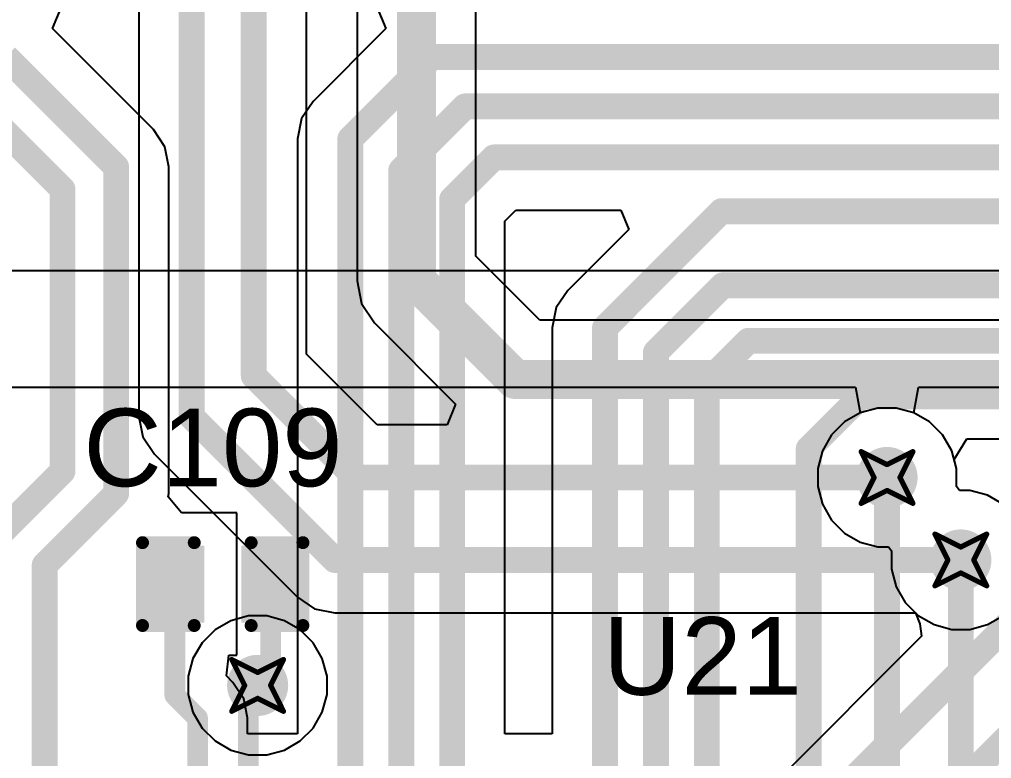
# Model space of a CAD drawing. Header units: inches. Extents: x -36 to 349, y -11 to 240.
# Drawn here: x 88.97 to 98.51, y 83.23 to 90.48 of the extents above; entities that cross this region are included whole.
import ezdxf

# ---------------------------------------------------------------- set-up
doc = ezdxf.new("R2010")
doc.units = ezdxf.units.IN
for name, color, linetype in [('Bottom Layer', 5, 'Continuous'), ('Drill Drawing', 1, 'Continuous'), ('Layer 1', 16, 'Continuous'), ('Layer 2', 76, 'Continuous'), ('Top Layer', 1, 'Continuous'), ('Top Overlay', 2, 'Continuous'), ('Top Paste', 8, 'Continuous'), ('Top Solder', 216, 'Continuous'), ('Via Holes', 16, 'Continuous')]:
    doc.layers.add(name, color=color, linetype=linetype)
doc.styles.add('Arial', font='', dxfattribs={"height": 0.2})
doc.styles.get('Arial').set_extended_font_data('Arial')

# ---------------------------------------------------------------- blocks, each defined once
blk = doc.blocks.new('C___0402_430')
at = {"layer": 'Top Layer'}
for points in [[(-0.6985, -0.3175), (-0.6985, 0.3175), (-0.2413, 0.3175), (-0.2413, -0.3175)], [(0.2413, -0.3175), (0.2413, 0.3175), (0.6985, 0.3175), (0.6985, -0.3175)]]:
    blk.add_hatch(color=1, dxfattribs=at).paths.add_polyline_path(points)
at = {"layer": 'Top Paste'}
for points in [[(-0.6985, -0.3175), (-0.6985, 0.3175), (-0.2413, 0.3175), (-0.2413, -0.3175)], [(0.2413, -0.3175), (0.2413, 0.3175), (0.6985, 0.3175), (0.6985, -0.3175)]]:
    blk.add_hatch(color=8, dxfattribs=at).paths.add_polyline_path(points)
at = {"layer": 'Top Solder'}
for points in [[(-0.7585, -0.3775), (-0.7585, 0.3775), (-0.1813, 0.3775), (-0.1813, -0.3775)], [(0.1813, -0.3775), (0.1813, 0.3775), (0.7585, 0.3775), (0.7585, -0.3775)]]:
    blk.add_hatch(color=216, dxfattribs=at).paths.add_polyline_path(points)
at = {"layer": 'Top Overlay'}
for points in [[(-0.7874, 0.4064, 0.127, 0.127, 0), (-0.2794, 0.4064, 0.127, 0.127, 0)], [(-0.7874, -0.4064, 0.127, 0.127, 0), (-0.7874, 0.4064, 0.127, 0.127, 0)], [(0.2794, 0.4064, 0.127, 0.127, 0), (0.7874, 0.4064, 0.127, 0.127, 0)], [(0.7874, -0.4064, 0.127, 0.127, 0), (0.7874, 0.4064, 0.127, 0.127, 0)], [(-0.7874, -0.4064, 0.127, 0.127, 0), (-0.2794, -0.4064, 0.127, 0.127, 0)], [(0.2794, -0.4064, 0.127, 0.127, 0), (0.7874, -0.4064, 0.127, 0.127, 0)]]:
    blk.add_lwpolyline(points, format="xyseb", dxfattribs=at)
for points in [[(-0.8191, 0.4064, 0.0635, 0.0635, 1), (-0.7556, 0.4064, 0.0635, 0.0635, 1)], [(-0.8191, 0.4064, 0.0635, 0.0635, 1), (-0.7556, 0.4064, 0.0635, 0.0635, 1)], [(-0.3111, 0.4064, 0.0635, 0.0635, 1), (-0.2477, 0.4064, 0.0635, 0.0635, 1)], [(0.2477, 0.4064, 0.0635, 0.0635, 1), (0.3111, 0.4064, 0.0635, 0.0635, 1)], [(0.7556, 0.4064, 0.0635, 0.0635, 1), (0.8191, 0.4064, 0.0635, 0.0635, 1)], [(0.7556, 0.4064, 0.0635, 0.0635, 1), (0.8191, 0.4064, 0.0635, 0.0635, 1)], [(-0.8191, -0.4064, 0.0635, 0.0635, 1), (-0.7556, -0.4064, 0.0635, 0.0635, 1)], [(-0.8191, -0.4064, 0.0635, 0.0635, 1), (-0.7556, -0.4064, 0.0635, 0.0635, 1)], [(-0.3111, -0.4064, 0.0635, 0.0635, 1), (-0.2477, -0.4064, 0.0635, 0.0635, 1)], [(0.2477, -0.4064, 0.0635, 0.0635, 1), (0.3111, -0.4064, 0.0635, 0.0635, 1)], [(0.7556, -0.4064, 0.0635, 0.0635, 1), (0.8191, -0.4064, 0.0635, 0.0635, 1)], [(0.7556, -0.4064, 0.0635, 0.0635, 1), (0.8191, -0.4064, 0.0635, 0.0635, 1)]]:
    blk.add_lwpolyline(points, format="xyseb", close=True, dxfattribs=at)

msp = doc.modelspace()

# ---------------------------------------------------------------- hatches: boundary and pattern name
at = {"layer": 'Bottom Layer'}
h = msp.add_hatch(color=5, dxfattribs=at)
edge = h.paths.add_edge_path()
edge.add_arc((97.4879, 85.9829), 0.3, 0, 360)
h = msp.add_hatch(color=5, dxfattribs=at)
edge = h.paths.add_edge_path()
edge.add_arc((98.2123, 85.174), 0.3, 0, 360)
h = msp.add_hatch(color=5, dxfattribs=at)
edge = h.paths.add_edge_path()
edge.add_arc((91.3093, 83.9434), 0.3, 0, 360)
at = {"layer": 'Layer 1'}
h = msp.add_hatch(color=16, dxfattribs=at)
edge = h.paths.add_edge_path()
edge.add_arc((97.4879, 85.9829), 0.3, 0, 360)
h = msp.add_hatch(color=16, dxfattribs=at)
edge = h.paths.add_edge_path()
edge.add_arc((98.2123, 85.174), 0.3, 0, 360)
h = msp.add_hatch(color=16, dxfattribs=at)
edge = h.paths.add_edge_path()
edge.add_arc((91.3093, 83.9434), 0.3, 0, 360)
at = {"layer": 'Layer 2'}
h = msp.add_hatch(color=76, dxfattribs=at)
edge = h.paths.add_edge_path()
edge.add_arc((97.4879, 85.9829), 0.3, 0, 360)
h = msp.add_hatch(color=76, dxfattribs=at)
edge = h.paths.add_edge_path()
edge.add_arc((98.2123, 85.174), 0.3, 0, 360)
h = msp.add_hatch(color=76, dxfattribs=at)
edge = h.paths.add_edge_path()
edge.add_arc((91.3093, 83.9434), 0.3, 0, 360)
at = {"layer": 'Top Layer'}
h = msp.add_hatch(color=1, dxfattribs=at)
edge = h.paths.add_edge_path()
edge.add_arc((97.4879, 85.9829), 0.3, 0, 360)
h = msp.add_hatch(color=1, dxfattribs=at)
edge = h.paths.add_edge_path()
edge.add_arc((98.2123, 85.174), 0.3, 0, 360)
h = msp.add_hatch(color=1, dxfattribs=at)
edge = h.paths.add_edge_path()
edge.add_arc((91.3093, 83.9434), 0.3, 0, 360)
at = {"layer": 'Via Holes'}
h = msp.add_hatch(color=7, dxfattribs=at)
edge = h.paths.add_edge_path()
edge.add_arc((97.4879, 85.9829), 0.15, 0, 360)
h = msp.add_hatch(color=7, dxfattribs=at)
edge = h.paths.add_edge_path()
edge.add_arc((98.2123, 85.174), 0.15, 0, 360)
h = msp.add_hatch(color=7, dxfattribs=at)
edge = h.paths.add_edge_path()
edge.add_arc((91.3093, 83.9434), 0.15, 0, 360)

# ---------------------------------------------------------------- linework, layer by layer
at = {"layer": 'Bottom Layer'}
for p, q in [((93.451, 88.1539), (93.451, 94.3995)), ((92.2856, 94.2343), (92.2856, 87.9125)), ((91.7892, 87.1942), (91.7892, 93.6111)), ((90.1436, 93.1813), (90.1436, 86.5787)), ((94.078, 87.5269), (93.451, 88.1539)), ((92.2856, 87.9125), (92.33, 87.6895)), ((92.33, 87.6895), (92.4563, 87.5005)), ((100.3428, 87.5269), (94.078, 87.5269)), ((92.4563, 87.5005), (93.2529, 86.7038)), ((92.4825, 86.5008), (91.7892, 87.1942)), ((93.2529, 86.7038), (93.1689, 86.5008)), ((90.1436, 86.5787), (90.1831, 86.3805)), ((93.1689, 86.5008), (92.4825, 86.5008)), ((90.1831, 86.3805), (90.2954, 86.2124)), ((98.1458, 86.1585), (98.27, 86.3615)), ((98.27, 86.3615), (100.1015, 86.3615)), ((90.2954, 86.2124), (91.7001, 84.8077)), ((98.1689, 86.0725), (98.1458, 86.1585)), ((98.1689, 85.8932), (98.1689, 86.0725)), ((98.1982, 85.855), (98.1689, 85.8932)), ((98.3019, 85.855), (98.1982, 85.855)), ((98.4751, 85.8086), (98.3019, 85.855)), ((98.6304, 85.7189), (98.4751, 85.8086)), ((91.7001, 84.8077), (91.8681, 84.6955)), ((91.8681, 84.6955), (92.0663, 84.656)), ((92.0663, 84.656), (97.7671, 84.656)), ((97.7671, 84.656), (97.7675, 84.6557)), ((97.7675, 84.6557), (97.8082, 84.5488)), ((97.8082, 84.5488), (97.8245, 84.4256)), ((97.8245, 84.4256), (94.5725, 81.1736))]:
    msp.add_line(p, q, dxfattribs=at)
for points in [[(92.8683, 87.9125, 0.381, 0.381, 0), (92.8683, 94.7522, 0.381, 0.381, 0)], [(91.2712, 86.9796, 0.254, 0.254, 0), (91.2712, 94.0562, 0.254, 0.254, 0)], [(90.6616, 86.5787, 0.254, 0.254, 0), (90.6616, 93.3958, 0.254, 0.254, 0)], [(92.8683, 87.9125, 0.381, 0.381, 0), (93.8366, 86.9442, 0.381, 0.381, 0)], [(93.8366, 86.9442, 0.381, 0.381, 0), (100.3428, 86.9442, 0.381, 0.381, 0)], [(91.2712, 86.9796, 0.254, 0.254, 0), (92.268, 85.9829, 0.254, 0.254, 0)], [(90.6616, 86.5787, 0.254, 0.254, 0), (92.0663, 85.174, 0.254, 0.254, 0)], [(92.268, 85.9829, 0.254, 0.254, 0), (97.4879, 85.9829, 0.254, 0.254, 0)], [(92.0663, 85.174, 0.254, 0.254, 0), (98.2123, 85.174, 0.254, 0.254, 0)], [(94.624, 80.4926, 0.254, 0.254, 0), (99.0531, 84.9218, 0.254, 0.254, 0)], [(94.8167, 79.5806, 0.254, 0.254, 0), (99.509, 84.2728, 0.254, 0.254, 0)]]:
    msp.add_lwpolyline(points, format="xyseb", dxfattribs=at)
for points in [[(92.7731, 87.9125, 0.1905, 0.1905, 1), (92.9636, 87.9125, 0.1905, 0.1905, 1)], [(92.7731, 87.9125, 0.1905, 0.1905, 1), (92.9636, 87.9125, 0.1905, 0.1905, 1)], [(93.7413, 86.9442, 0.1905, 0.1905, 1), (93.9318, 86.9442, 0.1905, 0.1905, 1)], [(93.7413, 86.9442, 0.1905, 0.1905, 1), (93.9318, 86.9442, 0.1905, 0.1905, 1)], [(91.2077, 86.9796, 0.127, 0.127, 1), (91.3347, 86.9796, 0.127, 0.127, 1)], [(91.2077, 86.9796, 0.127, 0.127, 1), (91.3347, 86.9796, 0.127, 0.127, 1)], [(90.5981, 86.5787, 0.127, 0.127, 1), (90.7251, 86.5787, 0.127, 0.127, 1)], [(90.5981, 86.5787, 0.127, 0.127, 1), (90.7251, 86.5787, 0.127, 0.127, 1)], [(92.2045, 85.9829, 0.127, 0.127, 1), (92.3315, 85.9829, 0.127, 0.127, 1)], [(92.2045, 85.9829, 0.127, 0.127, 1), (92.3315, 85.9829, 0.127, 0.127, 1)], [(97.4244, 85.9829, 0.127, 0.127, 1), (97.5514, 85.9829, 0.127, 0.127, 1)], [(92.0028, 85.174, 0.127, 0.127, 1), (92.1298, 85.174, 0.127, 0.127, 1)], [(92.0028, 85.174, 0.127, 0.127, 1), (92.1298, 85.174, 0.127, 0.127, 1)], [(98.1488, 85.174, 0.127, 0.127, 1), (98.2758, 85.174, 0.127, 0.127, 1)]]:
    msp.add_lwpolyline(points, format="xyseb", close=True, dxfattribs=at)
at = {"layer": 'Drill Drawing'}
for points in [[(97.2339, 86.2369, 0.0508, 0.0508, 0), (97.4879, 86.1099, 0.0508, 0.0508, 0)], [(97.2339, 86.2369, 0.0508, 0.0508, 0), (97.3609, 85.9829, 0.0508, 0.0508, 0)], [(97.4879, 86.1099, 0.0508, 0.0508, 0), (97.7419, 86.2369, 0.0508, 0.0508, 0)], [(97.6149, 85.9829, 0.0508, 0.0508, 0), (97.7419, 86.2369, 0.0508, 0.0508, 0)], [(97.2339, 85.7289, 0.0508, 0.0508, 0), (97.3609, 85.9829, 0.0508, 0.0508, 0)], [(97.6149, 85.9829, 0.0508, 0.0508, 0), (97.7419, 85.7289, 0.0508, 0.0508, 0)], [(97.2339, 85.7289, 0.0508, 0.0508, 0), (97.4879, 85.8559, 0.0508, 0.0508, 0)], [(97.4879, 85.8559, 0.0508, 0.0508, 0), (97.7419, 85.7289, 0.0508, 0.0508, 0)], [(97.9583, 85.428, 0.0508, 0.0508, 0), (98.2123, 85.301, 0.0508, 0.0508, 0)], [(97.9583, 85.428, 0.0508, 0.0508, 0), (98.0853, 85.174, 0.0508, 0.0508, 0)], [(98.2123, 85.301, 0.0508, 0.0508, 0), (98.4663, 85.428, 0.0508, 0.0508, 0)], [(98.3393, 85.174, 0.0508, 0.0508, 0), (98.4663, 85.428, 0.0508, 0.0508, 0)], [(97.9583, 84.92, 0.0508, 0.0508, 0), (98.0853, 85.174, 0.0508, 0.0508, 0)], [(98.3393, 85.174, 0.0508, 0.0508, 0), (98.4663, 84.92, 0.0508, 0.0508, 0)], [(97.9583, 84.92, 0.0508, 0.0508, 0), (98.2123, 85.047, 0.0508, 0.0508, 0)], [(98.2123, 85.047, 0.0508, 0.0508, 0), (98.4663, 84.92, 0.0508, 0.0508, 0)], [(91.0553, 84.1974, 0.0508, 0.0508, 0), (91.3093, 84.0704, 0.0508, 0.0508, 0)], [(91.0553, 84.1974, 0.0508, 0.0508, 0), (91.1823, 83.9434, 0.0508, 0.0508, 0)], [(91.3093, 84.0704, 0.0508, 0.0508, 0), (91.5633, 84.1974, 0.0508, 0.0508, 0)], [(91.4363, 83.9434, 0.0508, 0.0508, 0), (91.5633, 84.1974, 0.0508, 0.0508, 0)], [(91.0553, 83.6894, 0.0508, 0.0508, 0), (91.1823, 83.9434, 0.0508, 0.0508, 0)], [(91.4363, 83.9434, 0.0508, 0.0508, 0), (91.5633, 83.6894, 0.0508, 0.0508, 0)], [(91.0553, 83.6894, 0.0508, 0.0508, 0), (91.3093, 83.8164, 0.0508, 0.0508, 0)], [(91.3093, 83.8164, 0.0508, 0.0508, 0), (91.5633, 83.6894, 0.0508, 0.0508, 0)]]:
    msp.add_lwpolyline(points, format="xyseb", dxfattribs=at)
for points in [[(97.2212, 86.2369, 0.0254, 0.0254, 1), (97.2466, 86.2369, 0.0254, 0.0254, 1)], [(97.2212, 86.2369, 0.0254, 0.0254, 1), (97.2466, 86.2369, 0.0254, 0.0254, 1)], [(97.7292, 86.2369, 0.0254, 0.0254, 1), (97.7546, 86.2369, 0.0254, 0.0254, 1)], [(97.7292, 86.2369, 0.0254, 0.0254, 1), (97.7546, 86.2369, 0.0254, 0.0254, 1)], [(97.4752, 86.1099, 0.0254, 0.0254, 1), (97.5006, 86.1099, 0.0254, 0.0254, 1)], [(97.4752, 86.1099, 0.0254, 0.0254, 1), (97.5006, 86.1099, 0.0254, 0.0254, 1)], [(97.3482, 85.9829, 0.0254, 0.0254, 1), (97.3736, 85.9829, 0.0254, 0.0254, 1)], [(97.3482, 85.9829, 0.0254, 0.0254, 1), (97.3736, 85.9829, 0.0254, 0.0254, 1)], [(97.6022, 85.9829, 0.0254, 0.0254, 1), (97.6276, 85.9829, 0.0254, 0.0254, 1)], [(97.6022, 85.9829, 0.0254, 0.0254, 1), (97.6276, 85.9829, 0.0254, 0.0254, 1)], [(97.4752, 85.8559, 0.0254, 0.0254, 1), (97.5006, 85.8559, 0.0254, 0.0254, 1)], [(97.4752, 85.8559, 0.0254, 0.0254, 1), (97.5006, 85.8559, 0.0254, 0.0254, 1)], [(97.2212, 85.7289, 0.0254, 0.0254, 1), (97.2466, 85.7289, 0.0254, 0.0254, 1)], [(97.2212, 85.7289, 0.0254, 0.0254, 1), (97.2466, 85.7289, 0.0254, 0.0254, 1)], [(97.7292, 85.7289, 0.0254, 0.0254, 1), (97.7546, 85.7289, 0.0254, 0.0254, 1)], [(97.7292, 85.7289, 0.0254, 0.0254, 1), (97.7546, 85.7289, 0.0254, 0.0254, 1)], [(97.9456, 85.428, 0.0254, 0.0254, 1), (97.971, 85.428, 0.0254, 0.0254, 1)], [(97.9456, 85.428, 0.0254, 0.0254, 1), (97.971, 85.428, 0.0254, 0.0254, 1)], [(98.4536, 85.428, 0.0254, 0.0254, 1), (98.479, 85.428, 0.0254, 0.0254, 1)], [(98.4536, 85.428, 0.0254, 0.0254, 1), (98.479, 85.428, 0.0254, 0.0254, 1)], [(98.1996, 85.301, 0.0254, 0.0254, 1), (98.225, 85.301, 0.0254, 0.0254, 1)], [(98.1996, 85.301, 0.0254, 0.0254, 1), (98.225, 85.301, 0.0254, 0.0254, 1)], [(98.0726, 85.174, 0.0254, 0.0254, 1), (98.098, 85.174, 0.0254, 0.0254, 1)], [(98.0726, 85.174, 0.0254, 0.0254, 1), (98.098, 85.174, 0.0254, 0.0254, 1)], [(98.3266, 85.174, 0.0254, 0.0254, 1), (98.352, 85.174, 0.0254, 0.0254, 1)], [(98.3266, 85.174, 0.0254, 0.0254, 1), (98.352, 85.174, 0.0254, 0.0254, 1)], [(98.1996, 85.047, 0.0254, 0.0254, 1), (98.225, 85.047, 0.0254, 0.0254, 1)], [(98.1996, 85.047, 0.0254, 0.0254, 1), (98.225, 85.047, 0.0254, 0.0254, 1)], [(97.9456, 84.92, 0.0254, 0.0254, 1), (97.971, 84.92, 0.0254, 0.0254, 1)], [(97.9456, 84.92, 0.0254, 0.0254, 1), (97.971, 84.92, 0.0254, 0.0254, 1)], [(98.4536, 84.92, 0.0254, 0.0254, 1), (98.479, 84.92, 0.0254, 0.0254, 1)], [(98.4536, 84.92, 0.0254, 0.0254, 1), (98.479, 84.92, 0.0254, 0.0254, 1)], [(91.0426, 84.1974, 0.0254, 0.0254, 1), (91.068, 84.1974, 0.0254, 0.0254, 1)], [(91.0426, 84.1974, 0.0254, 0.0254, 1), (91.068, 84.1974, 0.0254, 0.0254, 1)], [(91.5506, 84.1974, 0.0254, 0.0254, 1), (91.576, 84.1974, 0.0254, 0.0254, 1)], [(91.5506, 84.1974, 0.0254, 0.0254, 1), (91.576, 84.1974, 0.0254, 0.0254, 1)], [(91.2966, 84.0704, 0.0254, 0.0254, 1), (91.322, 84.0704, 0.0254, 0.0254, 1)], [(91.2966, 84.0704, 0.0254, 0.0254, 1), (91.322, 84.0704, 0.0254, 0.0254, 1)], [(91.1696, 83.9434, 0.0254, 0.0254, 1), (91.195, 83.9434, 0.0254, 0.0254, 1)], [(91.1696, 83.9434, 0.0254, 0.0254, 1), (91.195, 83.9434, 0.0254, 0.0254, 1)], [(91.4236, 83.9434, 0.0254, 0.0254, 1), (91.449, 83.9434, 0.0254, 0.0254, 1)], [(91.4236, 83.9434, 0.0254, 0.0254, 1), (91.449, 83.9434, 0.0254, 0.0254, 1)], [(91.2966, 83.8164, 0.0254, 0.0254, 1), (91.322, 83.8164, 0.0254, 0.0254, 1)], [(91.2966, 83.8164, 0.0254, 0.0254, 1), (91.322, 83.8164, 0.0254, 0.0254, 1)], [(91.0426, 83.6894, 0.0254, 0.0254, 1), (91.068, 83.6894, 0.0254, 0.0254, 1)], [(91.0426, 83.6894, 0.0254, 0.0254, 1), (91.068, 83.6894, 0.0254, 0.0254, 1)], [(91.5506, 83.6894, 0.0254, 0.0254, 1), (91.576, 83.6894, 0.0254, 0.0254, 1)], [(91.5506, 83.6894, 0.0254, 0.0254, 1), (91.576, 83.6894, 0.0254, 0.0254, 1)]]:
    msp.add_lwpolyline(points, format="xyseb", close=True, dxfattribs=at)
at = {"layer": 'Layer 1'}
for p, q in [((97.3982, 86.6639), (97.225, 86.6174)), ((97.5775, 86.6639), (97.3982, 86.6639)), ((97.7507, 86.6174), (97.5775, 86.6639)), ((97.225, 86.6174), (97.0697, 86.5278)), ((97.906, 86.5278), (97.7507, 86.6174)), ((97.0697, 86.5278), (96.9429, 86.401)), ((98.0328, 86.401), (97.906, 86.5278)), ((96.9429, 86.401), (96.8533, 86.2457)), ((98.1225, 86.2457), (98.0328, 86.401)), ((96.8533, 86.2457), (96.8069, 86.0725)), ((98.1689, 86.0725), (98.1225, 86.2457)), ((96.8069, 86.0725), (96.8069, 85.8932)), ((98.1689, 85.8932), (98.1689, 86.0725)), ((96.8069, 85.8932), (96.8533, 85.72)), ((98.1982, 85.855), (98.1689, 85.8932)), ((98.3019, 85.855), (98.1982, 85.855)), ((98.4751, 85.8086), (98.3019, 85.855)), ((98.6304, 85.7189), (98.4751, 85.8086)), ((96.8533, 85.72), (96.9429, 85.5647)), ((96.9429, 85.5647), (97.0697, 85.4379)), ((97.0697, 85.4379), (97.225, 85.3483)), ((97.225, 85.3483), (97.3982, 85.3019)), ((97.3982, 85.3019), (97.502, 85.3019)), ((97.502, 85.3019), (97.5313, 85.2636)), ((97.5313, 85.2636), (97.5313, 85.0843)), ((97.5313, 85.0843), (97.5777, 84.9111)), ((97.5777, 84.9111), (97.6673, 84.7558)), ((97.6673, 84.7558), (97.7941, 84.629)), ((97.7941, 84.629), (97.9494, 84.5394)), ((98.4751, 84.5394), (98.6304, 84.629)), ((97.9494, 84.5394), (98.1226, 84.493)), ((98.1226, 84.493), (98.3019, 84.493)), ((98.3019, 84.493), (98.4751, 84.5394))]:
    msp.add_line(p, q, dxfattribs=at)
at = {"layer": 'Layer 2'}
for p, q in [((102.9945, 88.011), (60.08, 88.011)), ((88.8829, 86.868), (97.1788, 86.868)), ((97.1788, 86.868), (97.225, 86.6174)), ((97.7507, 86.6174), (97.797, 86.868)), ((97.797, 86.868), (124.6722, 86.868)), ((97.225, 86.6174), (97.0697, 86.5278)), ((97.906, 86.5278), (97.7507, 86.6174)), ((97.0697, 86.5278), (96.9429, 86.401)), ((98.0328, 86.401), (97.906, 86.5278)), ((96.9429, 86.401), (96.8533, 86.2457)), ((98.1225, 86.2457), (98.0328, 86.401)), ((96.8533, 86.2457), (96.8069, 86.0725)), ((98.1689, 86.0725), (98.1225, 86.2457)), ((96.8069, 86.0725), (96.8069, 85.8932)), ((98.1689, 85.8932), (98.1689, 86.0725)), ((96.8069, 85.8932), (96.8533, 85.72)), ((98.1982, 85.855), (98.1689, 85.8932)), ((98.3019, 85.855), (98.1982, 85.855)), ((98.4751, 85.8086), (98.3019, 85.855)), ((98.6304, 85.7189), (98.4751, 85.8086)), ((96.8533, 85.72), (96.9429, 85.5647)), ((96.9429, 85.5647), (97.0697, 85.4379)), ((97.0697, 85.4379), (97.225, 85.3483)), ((97.225, 85.3483), (97.3982, 85.3019)), ((97.3982, 85.3019), (97.502, 85.3019)), ((97.502, 85.3019), (97.5313, 85.2636)), ((97.5313, 85.2636), (97.5313, 85.0843)), ((97.5313, 85.0843), (97.5777, 84.9111)), ((97.5777, 84.9111), (97.6673, 84.7558)), ((97.6673, 84.7558), (97.7941, 84.629)), ((91.0464, 84.578), (90.8912, 84.4883)), ((91.2196, 84.6244), (91.0464, 84.578)), ((91.399, 84.6244), (91.2196, 84.6244)), ((91.5722, 84.578), (91.399, 84.6244)), ((91.7274, 84.4883), (91.5722, 84.578)), ((97.7941, 84.629), (97.9494, 84.5394)), ((98.4751, 84.5394), (98.6304, 84.629)), ((90.8912, 84.4883), (90.7644, 84.3615)), ((91.8542, 84.3615), (91.7274, 84.4883)), ((97.9494, 84.5394), (98.1226, 84.493)), ((98.1226, 84.493), (98.3019, 84.493)), ((98.3019, 84.493), (98.4751, 84.5394)), ((90.7644, 84.3615), (90.6747, 84.2063)), ((91.9439, 84.2063), (91.8542, 84.3615)), ((90.6747, 84.2063), (90.6283, 84.0331)), ((91.9903, 84.0331), (91.9439, 84.2063)), ((90.6283, 84.0331), (90.6283, 83.8537)), ((91.9903, 83.8537), (91.9903, 84.0331)), ((90.6283, 83.8537), (90.6747, 83.6805)), ((91.9439, 83.6805), (91.9903, 83.8537)), ((90.6747, 83.6805), (90.7644, 83.5253)), ((91.8542, 83.5253), (91.9439, 83.6805)), ((90.7644, 83.5253), (90.8912, 83.3985)), ((91.7274, 83.3985), (91.8542, 83.5253)), ((90.8912, 83.3985), (91.0464, 83.3088)), ((91.0464, 83.3088), (91.2196, 83.2624)), ((91.399, 83.2624), (91.5722, 83.3088)), ((91.5722, 83.3088), (91.7274, 83.3985)), ((91.2196, 83.2624), (91.399, 83.2624))]:
    msp.add_line(p, q, dxfattribs=at)
at = {"layer": 'Top Layer'}
for p, q in [((89.2961, 90.3865), (89.3803, 90.5897)), ((92.4828, 90.5897), (92.567, 90.3865)), ((90.2864, 89.3962), (89.2961, 90.3865)), ((92.567, 90.3865), (91.8529, 89.6724)), ((91.8529, 89.6724), (91.7407, 89.5043)), ((91.7407, 89.5043), (91.7012, 89.3061)), ((90.3987, 89.2281), (90.2864, 89.3962)), ((90.4381, 89.0299), (90.3987, 89.2281)), ((91.7012, 89.3061), (91.7012, 83.469)), ((90.4381, 85.8254), (90.4381, 89.0299)), ((93.7371, 88.499), (93.8433, 88.6052)), ((93.8433, 88.6052), (94.8739, 88.6052)), ((94.8739, 88.6052), (94.9516, 88.4174)), ((93.7371, 83.469), (93.7371, 88.499)), ((94.9516, 88.4174), (94.353, 87.8188)), ((94.353, 87.8188), (94.2407, 87.6507)), ((94.2407, 87.6507), (94.2012, 87.4525)), ((94.2012, 87.4525), (94.2012, 83.469)), ((90.4317, 85.7932), (90.4381, 85.8254)), ((90.5606, 85.6361), (90.4317, 85.7932)), ((91.1061, 85.6361), (90.5606, 85.6361)), ((91.1061, 84.2391), (91.1061, 85.6361)), ((91.0038, 84.0359), (91.0254, 84.2391)), ((91.0254, 84.2391), (91.1061, 84.2391)), ((91.0671, 83.9726), (91.0038, 84.0359)), ((91.1738, 83.813), (91.0671, 83.9726)), ((91.2113, 83.6247), (91.1738, 83.813)), ((91.2113, 83.469), (91.2113, 83.6247)), ((91.7012, 83.469), (91.2113, 83.469)), ((94.2012, 83.469), (93.7371, 83.469))]:
    msp.add_line(p, q, dxfattribs=at)
for points in [[(88.8376, 90.1125, 0.254, 0.254, 0), (89.9202, 89.0299, 0.254, 0.254, 0)], [(92.2192, 89.3061, 0.254, 0.254, 0), (93.0215, 90.1085, 0.254, 0.254, 0)], [(93.0215, 90.1085, 0.254, 0.254, 0), (101.8465, 90.1085, 0.254, 0.254, 0)], [(88.6194, 89.5858, 0.254, 0.254, 0), (89.3935, 88.8118, 0.254, 0.254, 0)], [(92.7192, 88.9968, 0.254, 0.254, 0), (93.3462, 89.6237, 0.254, 0.254, 0)], [(93.3462, 89.6237, 0.254, 0.254, 0), (102.4919, 89.6237, 0.254, 0.254, 0)], [(92.2192, 82.308, 0.254, 0.254, 0), (92.2192, 89.3061, 0.254, 0.254, 0)], [(93.2192, 88.7136, 0.254, 0.254, 0), (93.6287, 89.1231, 0.254, 0.254, 0)], [(93.6287, 89.1231, 0.254, 0.254, 0), (103.0841, 89.1231, 0.254, 0.254, 0)], [(89.9202, 85.8254, 0.254, 0.254, 0), (89.9202, 89.0299, 0.254, 0.254, 0)], [(92.7192, 82.308, 0.254, 0.254, 0), (92.7192, 88.9968, 0.254, 0.254, 0)], [(89.3935, 86.0435, 0.254, 0.254, 0), (89.3935, 88.8118, 0.254, 0.254, 0)], [(93.2192, 82.308, 0.254, 0.254, 0), (93.2192, 88.7136, 0.254, 0.254, 0)], [(94.7192, 87.4525, 0.254, 0.254, 0), (95.8619, 88.5952, 0.254, 0.254, 0)], [(95.8619, 88.5952, 0.254, 0.254, 0), (103.7246, 88.5952, 0.254, 0.254, 0)], [(95.2192, 87.2118, 0.254, 0.254, 0), (95.8761, 87.8687, 0.254, 0.254, 0)], [(95.8761, 87.8687, 0.254, 0.254, 0), (105.7726, 87.8687, 0.254, 0.254, 0)], [(94.7192, 82.308, 0.254, 0.254, 0), (94.7192, 87.4525, 0.254, 0.254, 0)], [(95.7192, 86.9166, 0.254, 0.254, 0), (96.1265, 87.3239, 0.254, 0.254, 0)], [(96.1265, 87.3239, 0.254, 0.254, 0), (106.0367, 87.3239, 0.254, 0.254, 0)], [(95.2192, 82.308, 0.254, 0.254, 0), (95.2192, 87.2118, 0.254, 0.254, 0)], [(95.7192, 82.308, 0.254, 0.254, 0), (95.7192, 86.9166, 0.254, 0.254, 0)], [(96.7192, 86.2663, 0.254, 0.254, 0), (97.2304, 86.7775, 0.254, 0.254, 0)], [(97.2304, 86.7775, 0.254, 0.254, 0), (106.2861, 86.7775, 0.254, 0.254, 0)], [(96.7192, 82.308, 0.254, 0.254, 0), (96.7192, 86.2663, 0.254, 0.254, 0)], [(88.7192, 85.3693, 0.254, 0.254, 0), (89.3935, 86.0435, 0.254, 0.254, 0)], [(97.4879, 81.4617, 0.254, 0.254, 0), (97.4879, 85.9829, 0.254, 0.254, 0)], [(89.2192, 85.1244, 0.254, 0.254, 0), (89.9202, 85.8254, 0.254, 0.254, 0)], [(89.2192, 82.308, 0.254, 0.254, 0), (89.2192, 85.1244, 0.254, 0.254, 0)], [(98.2123, 81.5898, 0.254, 0.254, 0), (98.2123, 85.174, 0.254, 0.254, 0)], [(90.4965, 83.8474, 0.2032, 0.2032, 0), (90.4965, 84.9376, 0.2032, 0.2032, 0)], [(91.4363, 83.9434, 0.2032, 0.2032, 0), (91.4363, 84.9376, 0.2032, 0.2032, 0)], [(91.2192, 83.7263, 0.2032, 0.2032, 0), (91.4363, 83.9434, 0.2032, 0.2032, 0)], [(90.4965, 83.8474, 0.2032, 0.2032, 0), (90.7192, 83.6247, 0.2032, 0.2032, 0)], [(91.2192, 82.308, 0.2032, 0.2032, 0), (91.2192, 83.7263, 0.2032, 0.2032, 0)], [(90.7192, 82.308, 0.2032, 0.2032, 0), (90.7192, 83.6247, 0.2032, 0.2032, 0)]]:
    msp.add_lwpolyline(points, format="xyseb", dxfattribs=at)
for points in [[(92.958, 90.1085, 0.127, 0.127, 1), (93.085, 90.1085, 0.127, 0.127, 1)], [(92.958, 90.1085, 0.127, 0.127, 1), (93.085, 90.1085, 0.127, 0.127, 1)], [(93.2827, 89.6237, 0.127, 0.127, 1), (93.4097, 89.6237, 0.127, 0.127, 1)], [(93.2827, 89.6237, 0.127, 0.127, 1), (93.4097, 89.6237, 0.127, 0.127, 1)], [(92.1557, 89.3061, 0.127, 0.127, 1), (92.2827, 89.3061, 0.127, 0.127, 1)], [(92.1557, 89.3061, 0.127, 0.127, 1), (92.2827, 89.3061, 0.127, 0.127, 1)], [(93.5652, 89.1231, 0.127, 0.127, 1), (93.6922, 89.1231, 0.127, 0.127, 1)], [(93.5652, 89.1231, 0.127, 0.127, 1), (93.6922, 89.1231, 0.127, 0.127, 1)], [(89.8567, 89.0299, 0.127, 0.127, 1), (89.9837, 89.0299, 0.127, 0.127, 1)], [(89.8567, 89.0299, 0.127, 0.127, 1), (89.9837, 89.0299, 0.127, 0.127, 1)], [(92.6557, 88.9968, 0.127, 0.127, 1), (92.7827, 88.9968, 0.127, 0.127, 1)], [(92.6557, 88.9968, 0.127, 0.127, 1), (92.7827, 88.9968, 0.127, 0.127, 1)], [(89.33, 88.8118, 0.127, 0.127, 1), (89.457, 88.8118, 0.127, 0.127, 1)], [(89.33, 88.8118, 0.127, 0.127, 1), (89.457, 88.8118, 0.127, 0.127, 1)], [(93.1557, 88.7136, 0.127, 0.127, 1), (93.2827, 88.7136, 0.127, 0.127, 1)], [(93.1557, 88.7136, 0.127, 0.127, 1), (93.2827, 88.7136, 0.127, 0.127, 1)], [(95.7984, 88.5952, 0.127, 0.127, 1), (95.9254, 88.5952, 0.127, 0.127, 1)], [(95.7984, 88.5952, 0.127, 0.127, 1), (95.9254, 88.5952, 0.127, 0.127, 1)], [(95.8126, 87.8687, 0.127, 0.127, 1), (95.9396, 87.8687, 0.127, 0.127, 1)], [(95.8126, 87.8687, 0.127, 0.127, 1), (95.9396, 87.8687, 0.127, 0.127, 1)], [(94.6557, 87.4525, 0.127, 0.127, 1), (94.7827, 87.4525, 0.127, 0.127, 1)], [(94.6557, 87.4525, 0.127, 0.127, 1), (94.7827, 87.4525, 0.127, 0.127, 1)], [(96.063, 87.3239, 0.127, 0.127, 1), (96.19, 87.3239, 0.127, 0.127, 1)], [(96.063, 87.3239, 0.127, 0.127, 1), (96.19, 87.3239, 0.127, 0.127, 1)], [(95.1557, 87.2118, 0.127, 0.127, 1), (95.2827, 87.2118, 0.127, 0.127, 1)], [(95.1557, 87.2118, 0.127, 0.127, 1), (95.2827, 87.2118, 0.127, 0.127, 1)], [(95.6557, 86.9166, 0.127, 0.127, 1), (95.7827, 86.9166, 0.127, 0.127, 1)], [(95.6557, 86.9166, 0.127, 0.127, 1), (95.7827, 86.9166, 0.127, 0.127, 1)], [(97.1669, 86.7775, 0.127, 0.127, 1), (97.2939, 86.7775, 0.127, 0.127, 1)], [(97.1669, 86.7775, 0.127, 0.127, 1), (97.2939, 86.7775, 0.127, 0.127, 1)], [(96.6557, 86.2663, 0.127, 0.127, 1), (96.7827, 86.2663, 0.127, 0.127, 1)], [(96.6557, 86.2663, 0.127, 0.127, 1), (96.7827, 86.2663, 0.127, 0.127, 1)], [(89.33, 86.0435, 0.127, 0.127, 1), (89.457, 86.0435, 0.127, 0.127, 1)], [(89.33, 86.0435, 0.127, 0.127, 1), (89.457, 86.0435, 0.127, 0.127, 1)], [(97.4244, 85.9829, 0.127, 0.127, 1), (97.5514, 85.9829, 0.127, 0.127, 1)], [(89.8567, 85.8254, 0.127, 0.127, 1), (89.9837, 85.8254, 0.127, 0.127, 1)], [(89.8567, 85.8254, 0.127, 0.127, 1), (89.9837, 85.8254, 0.127, 0.127, 1)], [(89.1557, 85.1244, 0.127, 0.127, 1), (89.2827, 85.1244, 0.127, 0.127, 1)], [(89.1557, 85.1244, 0.127, 0.127, 1), (89.2827, 85.1244, 0.127, 0.127, 1)], [(98.1488, 85.174, 0.127, 0.127, 1), (98.2758, 85.174, 0.127, 0.127, 1)], [(90.4457, 84.9376, 0.1016, 0.1016, 1), (90.5473, 84.9376, 0.1016, 0.1016, 1)], [(91.3855, 84.9376, 0.1016, 0.1016, 1), (91.4871, 84.9376, 0.1016, 0.1016, 1)], [(91.3855, 83.9434, 0.1016, 0.1016, 1), (91.4871, 83.9434, 0.1016, 0.1016, 1)], [(91.3855, 83.9434, 0.1016, 0.1016, 1), (91.4871, 83.9434, 0.1016, 0.1016, 1)], [(90.4457, 83.8474, 0.1016, 0.1016, 1), (90.5473, 83.8474, 0.1016, 0.1016, 1)], [(90.4457, 83.8474, 0.1016, 0.1016, 1), (90.5473, 83.8474, 0.1016, 0.1016, 1)], [(91.1684, 83.7263, 0.1016, 0.1016, 1), (91.27, 83.7263, 0.1016, 0.1016, 1)], [(91.1684, 83.7263, 0.1016, 0.1016, 1), (91.27, 83.7263, 0.1016, 0.1016, 1)], [(90.6684, 83.6247, 0.1016, 0.1016, 1), (90.77, 83.6247, 0.1016, 0.1016, 1)], [(90.6684, 83.6247, 0.1016, 0.1016, 1), (90.77, 83.6247, 0.1016, 0.1016, 1)]]:
    msp.add_lwpolyline(points, format="xyseb", close=True, dxfattribs=at)

# ---------------------------------------------------------------- block references
msp.add_blockref('C___0402_430', (90.9664, 84.9376))

# ---------------------------------------------------------------- texts
at = {"layer": 'Top Overlay', "style": 'Arial'}
for s, p in [('C109', (89.5989, 85.8969)), ('U21', (94.7005, 83.8513))]:
    msp.add_text(s, height=0.762, dxfattribs=at).set_placement(p)

doc.saveas('drawing.dxf')
